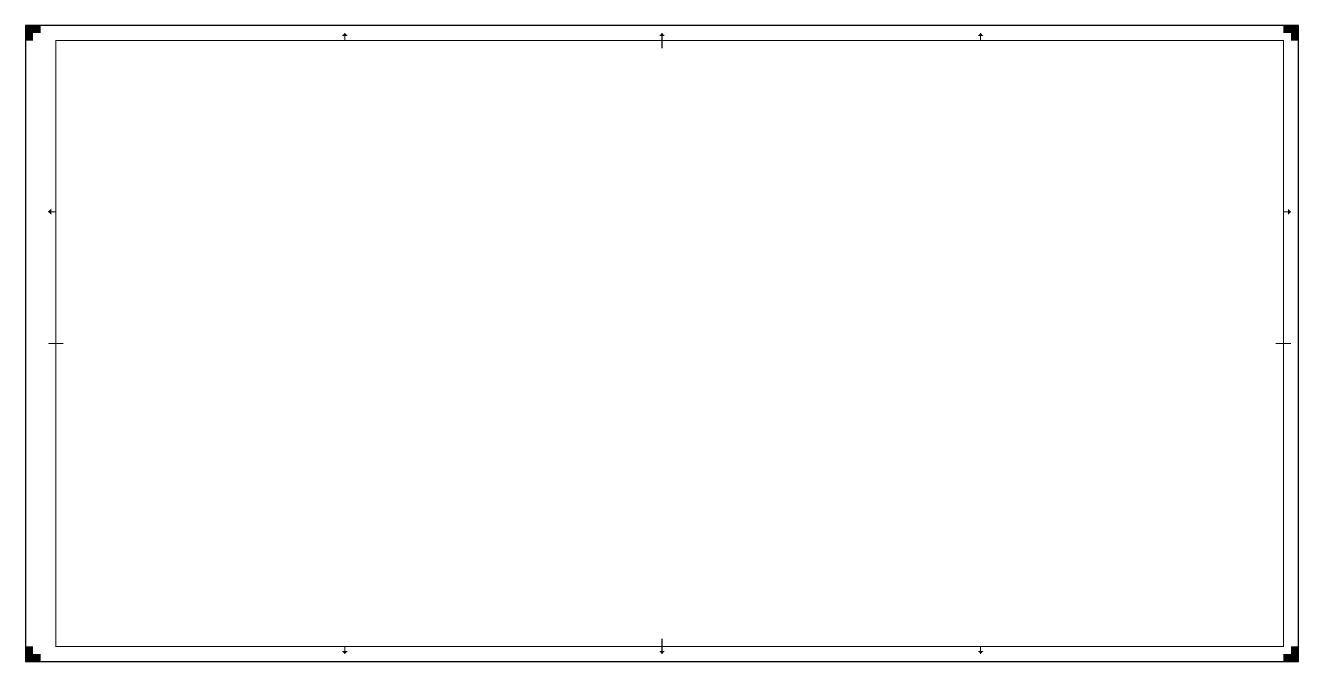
# Model space of a CAD drawing. Extents: x 0 to 841, y 0 to 420.
import ezdxf

# ---------------------------------------------------------------- set-up
doc = ezdxf.new("R2010")
doc.units = 0
doc.header["$LTSCALE"] = 0.2
for name, color, linetype, lineweight in [('X-XX-AL-TEKENBLAD_KADER-G', 7, 'Continuous', 25), ('X-XX-AL-TEKENBLAD_KADER_AFSNIJMARKERING-G', 7, 'Continuous', 25), ('X-XX-AL-TEKENBLAD_KADER_CENTERMARKERING-G', 7, 'Continuous', 25), ('X-XX-AL-TEKENBLAD_KADER_VOUWMERK-G', 7, 'Continuous', 18)]:
    doc.layers.add(name, color=color, linetype=linetype, lineweight=lineweight)

msp = doc.modelspace()

# ---------------------------------------------------------------- hatches: boundary and pattern name
at = {"layer": 'X-XX-AL-TEKENBLAD_KADER_AFSNIJMARKERING-G'}
for points in [[(10, 420), (0, 420), (0, 410), (5, 410), (5, 415), (10, 415)], [(841, 410), (841, 420), (831, 420), (831, 415), (836, 415), (836, 410)], [(0, 10), (0, 0), (10, 0), (10, 5), (5, 5), (5, 10)], [(831, 0), (841, 0), (841, 10), (836, 10), (836, 5), (831, 5)]]:
    msp.add_hatch(color=256, dxfattribs=at).paths.add_polyline_path(points)
at = {"layer": 'X-XX-AL-TEKENBLAD_KADER_VOUWMERK-G'}
for points in [[(213, 413), (211, 415), (209, 413)], [(422.5, 413), (420.5, 415), (418.5, 413)], [(633, 413), (631, 415), (629, 413)], [(17, 299), (15, 297), (17, 295)], [(834, 295), (836, 297), (834, 299)], [(209, 7), (211, 5), (213, 7)], [(418.5, 7), (420.5, 5), (422.5, 7)], [(629, 7), (631, 5), (633, 7)]]:
    msp.add_hatch(color=256, dxfattribs=at).paths.add_polyline_path(points)

# ---------------------------------------------------------------- linework, layer by layer
at = {"layer": 'X-XX-AL-TEKENBLAD_KADER-G'}
for p, q in [((841, 420), (0, 420)), ((0, 420), (0, 0)), ((841, 0), (841, 420)), ((0, 0), (841, 0))]:
    msp.add_line(p, q, dxfattribs=at)
at = {"layer": 'X-XX-AL-TEKENBLAD_KADER-G', "const_width": 0.7, "flags": 128}
msp.add_lwpolyline([(20, 10), (831, 10), (831, 410), (20, 410)], close=True, dxfattribs=at)
at = {"layer": 'X-XX-AL-TEKENBLAD_KADER_CENTERMARKERING-G', "const_width": 0.7, "flags": 128}
for points in [[(420.5, 415), (420.5, 405)], [(15, 210), (25, 210)], [(836, 210), (826, 210)], [(420.5, 5), (420.5, 15)]]:
    msp.add_lwpolyline(points, dxfattribs=at)
at = {"layer": 'X-XX-AL-TEKENBLAD_KADER_VOUWMERK-G'}
for p, q in [((211, 410), (211, 415)), ((631, 410), (631, 415)), ((15, 297), (20, 297)), ((831, 297), (836, 297)), ((211, 5), (211, 10)), ((631, 5), (631, 10))]:
    msp.add_line(p, q, dxfattribs=at)

doc.saveas('drawing.dxf')
